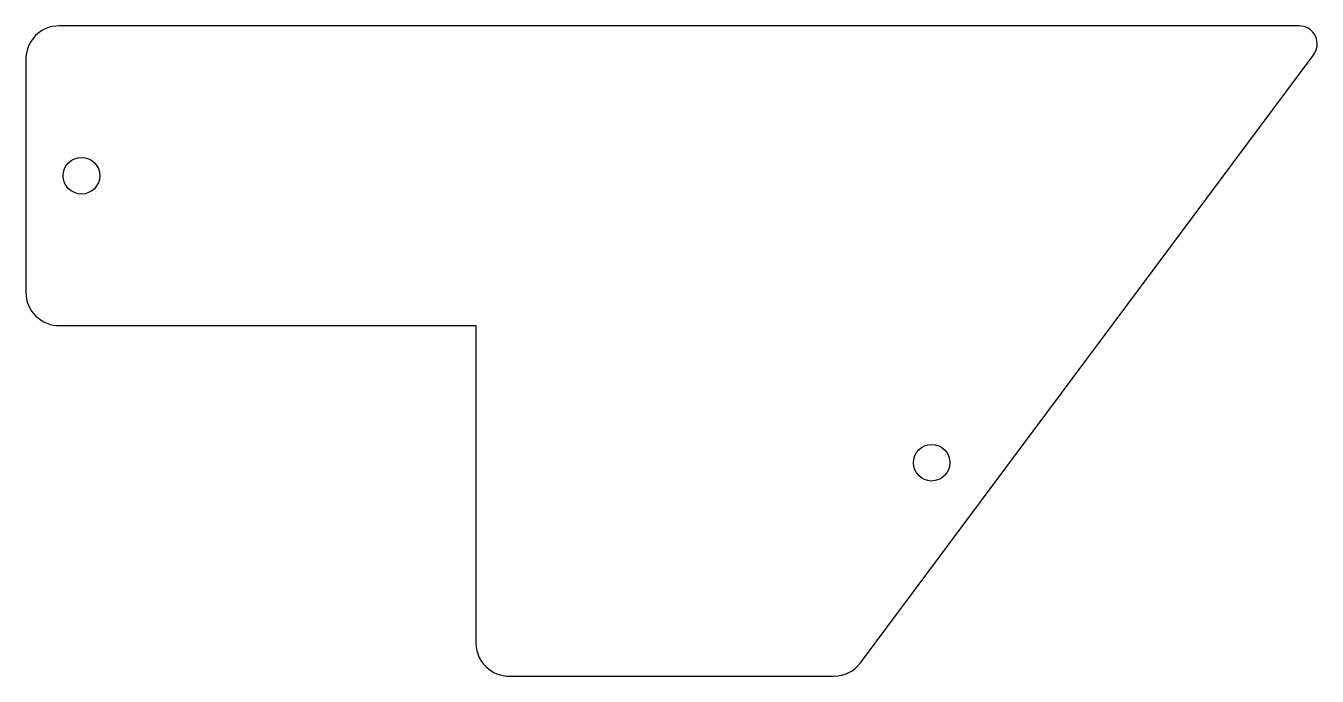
# Model space of a CAD drawing. Header units: millimetres. Extents: x -82.8 to -5.2, y 7.2 to 46.3.
import ezdxf

# ---------------------------------------------------------------- set-up
doc = ezdxf.new("R2010")
doc.units = ezdxf.units.MM
doc.layers.get('0').update_dxf_attribs({"linetype": 'CONTINUOUS'})

msp = doc.modelspace()

# ---------------------------------------------------------------- linework, layer by layer
msp.add_lwpolyline([(-5.456, 44.492, 0.629151), (-6.306, 46.262), (-80.834, 46.263, 0.420819), (-82.834, 44.217), (-82.834, 30.263, 0.420819), (-80.789, 28.263), (-55.785, 28.263), (-55.785, 9.213, 0.420819), (-53.74, 7.213), (-34.27, 7.213, 0.23686), (-32.666, 8.018)], format="xyb", close=True)
for centre in [(-79.489, 37.262), (-28.39, 20.03)]:
    msp.add_circle(centre, 1.1)

doc.saveas('drawing.dxf')
